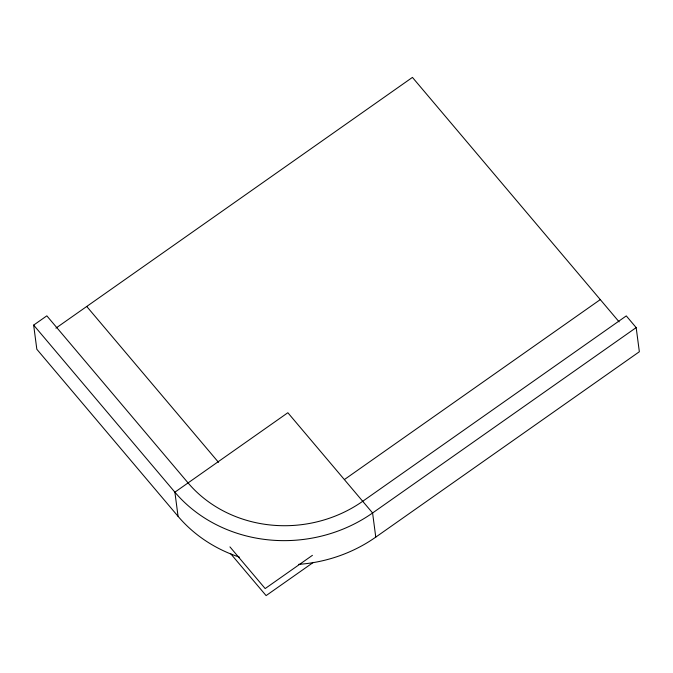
<?xml version="1.0" encoding="UTF-8"?>
<svg xmlns="http://www.w3.org/2000/svg" width="673" height="673" viewBox="0 0 673 673"><rect width="100%" height="100%" fill="white"/><g stroke="black" fill="none" stroke-linecap="round" stroke-linejoin="round"><path stroke-width="1.01" d="M239.403 557.135A141.439 127.66 -7.5 0 1 178.067 516.334L36.83 349.262L33.65 325.109L46.832 315.839L188.07 482.911A124.934 112.77 -7.5 0 0 362.705 501.284L626.285 315.906L636.17 327.6L639.35 351.743L375.77 537.121A141.439 127.66 -7.5 0 1 298.509 564.386M55.926 328.13L412.44 77.395L619.118 321.871M344.433 479.538L600.291 299.594M312.423 555.334L265.17 588.564L229.947 546.897M636.17 327.6L372.59 512.977A141.439 127.66 -7.5 0 1 174.887 492.182L33.65 325.109M313.349 562.384L266.104 595.605L230.873 553.938M86.733 306.467L218.515 462.343M375.77 537.121L372.59 512.977L287.851 412.734L174.887 492.182L178.067 516.334"/></g></svg>
